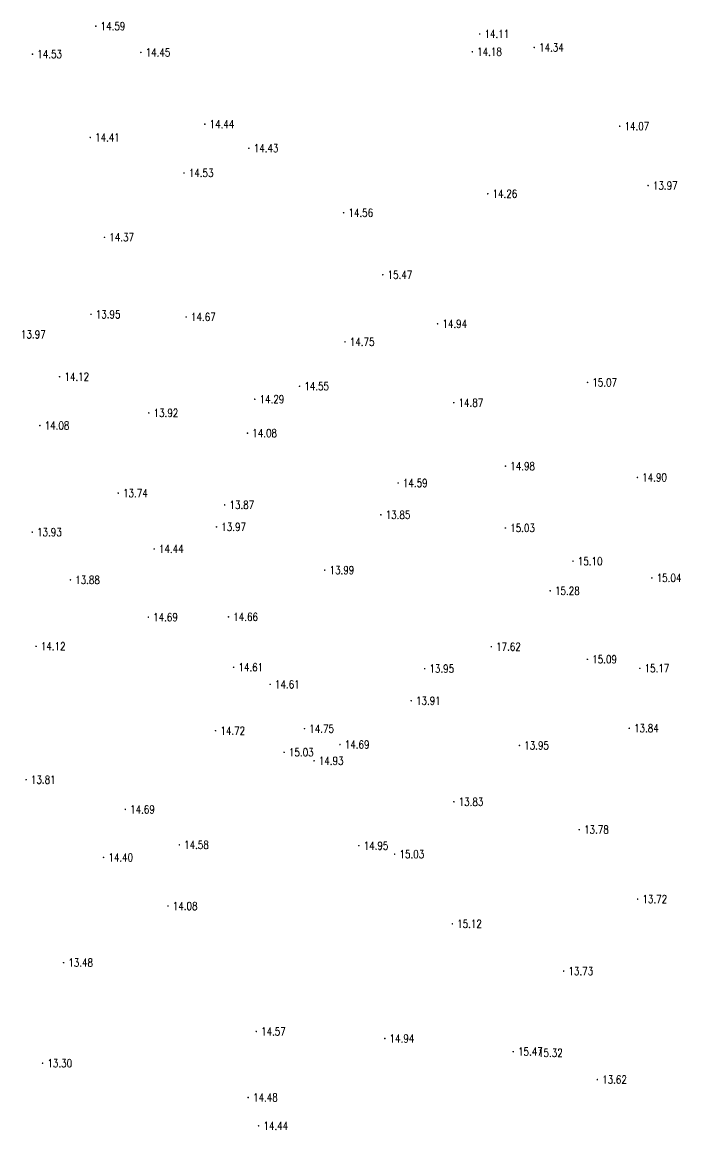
# Model space of a CAD drawing. Extents: x 476861 to 479475, y 2367369 to 2370541.
# Drawn here: x 479116.2 to 479198.4, y 2369924.6 to 2370063 of the extents above; entities that cross this region are included whole.
import ezdxf
from ezdxf.enums import TextEntityAlignment as Align

# ---------------------------------------------------------------- set-up
doc = ezdxf.new("R2010")
doc.units = 0
doc.header["$LTSCALE"] = 0.5
doc.layers.get('0').update_dxf_attribs({"linetype": 'CONTINUOUS'})
doc.layers.add('GCD', color=1, linetype='CONTINUOUS')
doc.styles.add('HZ', font='rs.shx', dxfattribs={"width": 0.8, "bigfont": 'hztxt.shx'})

# ---------------------------------------------------------------- blocks, each defined once
blk = doc.blocks.new('GC200')
at = {"linetype": 'Continuous', "const_width": 0.2, "flags": 128}
blk.add_lwpolyline([(-0.1, 0, 1), (0.1, 0, 1)], format="xyb", close=True, dxfattribs=at)

msp = doc.modelspace()

# ---------------------------------------------------------------- block references
at = {"layer": 'GCD', "linetype": 'Continuous'}
ref = msp.add_blockref('GC200', (479125.363, 2370062.478, 14.589), dxfattribs=dict(at, xscale=0.5, yscale=0.5, zscale=0.5))
ref.add_attrib('height', '14.59', dxfattribs={"linetype": 'Continuous', "height": 1, "style": 'HZ', "width": 0.8}).set_placement((479125.963, 2370062.478, 14.589), align=Align.MIDDLE_LEFT)
ref = msp.add_blockref('GC200', (479173.305, 2370061.504, 14.114), dxfattribs=dict(at, xscale=0.5, yscale=0.5, zscale=0.5))
ref.add_attrib('height', '14.11', dxfattribs={"linetype": 'Continuous', "height": 1, "style": 'HZ', "width": 0.8}).set_placement((479173.905, 2370061.504, 14.114), align=Align.MIDDLE_LEFT)
ref = msp.add_blockref('GC200', (479180.118, 2370059.822, 14.337), dxfattribs=dict(at, xscale=0.5, yscale=0.5, zscale=0.5))
ref.add_attrib('height', '14.34', dxfattribs={"linetype": 'Continuous', "height": 1, "style": 'HZ', "width": 0.8}).set_placement((479180.718, 2370059.822, 14.337), align=Align.MIDDLE_LEFT)
ref = msp.add_blockref('GC200', (479117.451, 2370058.984, 14.53), dxfattribs=dict(at, xscale=0.5, yscale=0.5, zscale=0.5))
ref.add_attrib('height', '14.53', dxfattribs={"linetype": 'Continuous', "height": 1, "style": 'HZ', "width": 0.8}).set_placement((479118.051, 2370058.984, 14.53), align=Align.MIDDLE_LEFT)
ref = msp.add_blockref('GC200', (479130.989, 2370059.198, 14.446), dxfattribs=dict(at, xscale=0.5, yscale=0.5, zscale=0.5))
ref.add_attrib('height', '14.45', dxfattribs={"linetype": 'Continuous', "height": 1, "style": 'HZ', "width": 0.8}).set_placement((479131.589, 2370059.198, 14.446), align=Align.MIDDLE_LEFT)
ref = msp.add_blockref('GC200', (479172.383, 2370059.285, 14.179), dxfattribs=dict(at, xscale=0.5, yscale=0.5, zscale=0.5))
ref.add_attrib('height', '14.18', dxfattribs={"linetype": 'Continuous', "height": 1, "style": 'HZ', "width": 0.8}).set_placement((479172.983, 2370059.285, 14.179), align=Align.MIDDLE_LEFT)
ref = msp.add_blockref('GC200', (479138.974, 2370050.242, 14.442), dxfattribs=dict(at, xscale=0.5, yscale=0.5, zscale=0.5))
ref.add_attrib('height', '14.44', dxfattribs={"linetype": 'Continuous', "height": 1, "style": 'HZ', "width": 0.8}).set_placement((479139.574, 2370050.242, 14.442), align=Align.MIDDLE_LEFT)
ref = msp.add_blockref('GC200', (479190.791, 2370049.977, 14.069), dxfattribs=dict(at, xscale=0.5, yscale=0.5, zscale=0.5))
ref.add_attrib('height', '14.07', dxfattribs={"linetype": 'Continuous', "height": 1, "style": 'HZ', "width": 0.8}).set_placement((479191.391, 2370049.977, 14.069), align=Align.MIDDLE_LEFT)
ref = msp.add_blockref('GC200', (479124.666, 2370048.578, 14.406), dxfattribs=dict(at, xscale=0.5, yscale=0.5, zscale=0.5))
ref.add_attrib('height', '14.41', dxfattribs={"linetype": 'Continuous', "height": 1, "style": 'HZ', "width": 0.8}).set_placement((479125.266, 2370048.578, 14.406), align=Align.MIDDLE_LEFT)
ref = msp.add_blockref('GC200', (479144.482, 2370047.226, 14.426), dxfattribs=dict(at, xscale=0.5, yscale=0.5, zscale=0.5))
ref.add_attrib('height', '14.43', dxfattribs={"linetype": 'Continuous', "height": 1, "style": 'HZ', "width": 0.8}).set_placement((479145.082, 2370047.226, 14.426), align=Align.MIDDLE_LEFT)
ref = msp.add_blockref('GC200', (479136.377, 2370044.14, 14.533), dxfattribs=dict(at, xscale=0.5, yscale=0.5, zscale=0.5))
ref.add_attrib('height', '14.53', dxfattribs={"linetype": 'Continuous', "height": 1, "style": 'HZ', "width": 0.8}).set_placement((479136.977, 2370044.14, 14.533), align=Align.MIDDLE_LEFT)
ref = msp.add_blockref('GC200', (479174.312, 2370041.544, 14.259), dxfattribs=dict(at, xscale=0.5, yscale=0.5, zscale=0.5))
ref.add_attrib('height', '14.26', dxfattribs={"linetype": 'Continuous', "height": 1, "style": 'HZ', "width": 0.8}).set_placement((479174.912, 2370041.544, 14.259), align=Align.MIDDLE_LEFT)
ref = msp.add_blockref('GC200', (479194.335, 2370042.571, 13.97), dxfattribs=dict(at, xscale=0.5, yscale=0.5, zscale=0.5))
ref.add_attrib('height', '13.97', dxfattribs={"linetype": 'Continuous', "height": 1, "style": 'HZ', "width": 0.8}).set_placement((479194.935, 2370042.571, 13.97), align=Align.MIDDLE_LEFT)
ref = msp.add_blockref('GC200', (479156.31, 2370039.176, 14.56), dxfattribs=dict(at, xscale=0.5, yscale=0.5, zscale=0.5))
ref.add_attrib('height', '14.56', dxfattribs={"linetype": 'Continuous', "height": 1, "style": 'HZ', "width": 0.8}).set_placement((479156.91, 2370039.176, 14.56), align=Align.MIDDLE_LEFT)
ref = msp.add_blockref('GC200', (479126.446, 2370036.105, 14.373), dxfattribs=dict(at, xscale=0.5, yscale=0.5, zscale=0.5))
ref.add_attrib('height', '14.37', dxfattribs={"linetype": 'Continuous', "height": 1, "style": 'HZ', "width": 0.8}).set_placement((479127.046, 2370036.105, 14.373), align=Align.MIDDLE_LEFT)
ref = msp.add_blockref('GC200', (479161.205, 2370031.432, 15.466), dxfattribs=dict(at, xscale=0.5, yscale=0.5, zscale=0.5))
ref.add_attrib('height', '15.47', dxfattribs={"linetype": 'Continuous', "height": 1, "style": 'HZ', "width": 0.8}).set_placement((479161.805, 2370031.432, 15.466), align=Align.MIDDLE_LEFT)
ref = msp.add_blockref('GC200', (479124.756, 2370026.482, 13.952), dxfattribs=dict(at, xscale=0.5, yscale=0.5, zscale=0.5))
ref.add_attrib('height', '13.95', dxfattribs={"linetype": 'Continuous', "height": 1, "style": 'HZ', "width": 0.8}).set_placement((479125.356, 2370026.482, 13.952), align=Align.MIDDLE_LEFT)
ref = msp.add_blockref('GC200', (479136.646, 2370026.154, 14.666), dxfattribs=dict(at, xscale=0.5, yscale=0.5, zscale=0.5))
ref.add_attrib('height', '14.67', dxfattribs={"linetype": 'Continuous', "height": 1, "style": 'HZ', "width": 0.8}).set_placement((479137.246, 2370026.154, 14.666), align=Align.MIDDLE_LEFT)
ref = msp.add_blockref('GC200', (479168.048, 2370025.303, 14.941), dxfattribs=dict(at, xscale=0.5, yscale=0.5, zscale=0.5))
ref.add_attrib('height', '14.94', dxfattribs={"linetype": 'Continuous', "height": 1, "style": 'HZ', "width": 0.8}).set_placement((479168.648, 2370025.303, 14.941), align=Align.MIDDLE_LEFT)
ref = msp.add_blockref('GC200', (479115.414, 2370023.985, 13.97), dxfattribs=dict(at, xscale=0.5, yscale=0.5, zscale=0.5))
ref.add_attrib('height', '13.97', dxfattribs={"linetype": 'Continuous', "height": 1, "style": 'HZ', "width": 0.8}).set_placement((479116.014, 2370023.985, 13.97), align=Align.MIDDLE_LEFT)
ref = msp.add_blockref('GC200', (479156.485, 2370023.051, 14.753), dxfattribs=dict(at, xscale=0.5, yscale=0.5, zscale=0.5))
ref.add_attrib('height', '14.75', dxfattribs={"linetype": 'Continuous', "height": 1, "style": 'HZ', "width": 0.8}).set_placement((479157.085, 2370023.051, 14.753), align=Align.MIDDLE_LEFT)
ref = msp.add_blockref('GC200', (479120.838, 2370018.694, 14.116), dxfattribs=dict(at, xscale=0.5, yscale=0.5, zscale=0.5))
ref.add_attrib('height', '14.12', dxfattribs={"linetype": 'Continuous', "height": 1, "style": 'HZ', "width": 0.8}).set_placement((479121.438, 2370018.694, 14.116), align=Align.MIDDLE_LEFT)
ref = msp.add_blockref('GC200', (479186.77, 2370017.983, 15.07), dxfattribs=dict(at, xscale=0.5, yscale=0.5, zscale=0.5))
ref.add_attrib('height', '15.07', dxfattribs={"linetype": 'Continuous', "height": 1, "style": 'HZ', "width": 0.8}).set_placement((479187.37, 2370017.983, 15.07), align=Align.MIDDLE_LEFT)
ref = msp.add_blockref('GC200', (479150.804, 2370017.501, 14.552), dxfattribs=dict(at, xscale=0.5, yscale=0.5, zscale=0.5))
ref.add_attrib('height', '14.55', dxfattribs={"linetype": 'Continuous', "height": 1, "style": 'HZ', "width": 0.8}).set_placement((479151.404, 2370017.501, 14.552), align=Align.MIDDLE_LEFT)
ref = msp.add_blockref('GC200', (479145.215, 2370015.884, 14.286), dxfattribs=dict(at, xscale=0.5, yscale=0.5, zscale=0.5))
ref.add_attrib('height', '14.29', dxfattribs={"linetype": 'Continuous', "height": 1, "style": 'HZ', "width": 0.8}).set_placement((479145.815, 2370015.884, 14.286), align=Align.MIDDLE_LEFT)
ref = msp.add_blockref('GC200', (479170.065, 2370015.449, 14.873), dxfattribs=dict(at, xscale=0.5, yscale=0.5, zscale=0.5))
ref.add_attrib('height', '14.87', dxfattribs={"linetype": 'Continuous', "height": 1, "style": 'HZ', "width": 0.8}).set_placement((479170.665, 2370015.449, 14.873), align=Align.MIDDLE_LEFT)
ref = msp.add_blockref('GC200', (479131.976, 2370014.17, 13.921), dxfattribs=dict(at, xscale=0.5, yscale=0.5, zscale=0.5))
ref.add_attrib('height', '13.92', dxfattribs={"linetype": 'Continuous', "height": 1, "style": 'HZ', "width": 0.8}).set_placement((479132.576, 2370014.17, 13.921), align=Align.MIDDLE_LEFT)
ref = msp.add_blockref('GC200', (479118.373, 2370012.594, 14.078), dxfattribs=dict(at, xscale=0.5, yscale=0.5, zscale=0.5))
ref.add_attrib('height', '14.08', dxfattribs={"linetype": 'Continuous', "height": 1, "style": 'HZ', "width": 0.8}).set_placement((479118.973, 2370012.594, 14.078), align=Align.MIDDLE_LEFT)
ref = msp.add_blockref('GC200', (479144.305, 2370011.65, 14.079), dxfattribs=dict(at, xscale=0.5, yscale=0.5, zscale=0.5))
ref.add_attrib('height', '14.08', dxfattribs={"linetype": 'Continuous', "height": 1, "style": 'HZ', "width": 0.8}).set_placement((479144.905, 2370011.65, 14.079), align=Align.MIDDLE_LEFT)
ref = msp.add_blockref('GC200', (479176.525, 2370007.53, 14.975), dxfattribs=dict(at, xscale=0.5, yscale=0.5, zscale=0.5))
ref.add_attrib('height', '14.98', dxfattribs={"linetype": 'Continuous', "height": 1, "style": 'HZ', "width": 0.8}).set_placement((479177.125, 2370007.53, 14.975), align=Align.MIDDLE_LEFT)
ref = msp.add_blockref('GC200', (479163.117, 2370005.42, 14.585), dxfattribs=dict(at, xscale=0.5, yscale=0.5, zscale=0.5))
ref.add_attrib('height', '14.59', dxfattribs={"linetype": 'Continuous', "height": 1, "style": 'HZ', "width": 0.8}).set_placement((479163.717, 2370005.42, 14.585), align=Align.MIDDLE_LEFT)
ref = msp.add_blockref('GC200', (479193.001, 2370006.116, 14.897), dxfattribs=dict(at, xscale=0.5, yscale=0.5, zscale=0.5))
ref.add_attrib('height', '14.90', dxfattribs={"linetype": 'Continuous', "height": 1, "style": 'HZ', "width": 0.8}).set_placement((479193.601, 2370006.116, 14.897), align=Align.MIDDLE_LEFT)
ref = msp.add_blockref('GC200', (479128.16, 2370004.158, 13.738), dxfattribs=dict(at, xscale=0.5, yscale=0.5, zscale=0.5))
ref.add_attrib('height', '13.74', dxfattribs={"linetype": 'Continuous', "height": 1, "style": 'HZ', "width": 0.8}).set_placement((479128.76, 2370004.158, 13.738), align=Align.MIDDLE_LEFT)
ref = msp.add_blockref('GC200', (479141.451, 2370002.683, 13.872), dxfattribs=dict(at, xscale=0.5, yscale=0.5, zscale=0.5))
ref.add_attrib('height', '13.87', dxfattribs={"linetype": 'Continuous', "height": 1, "style": 'HZ', "width": 0.8}).set_placement((479142.051, 2370002.683, 13.872), align=Align.MIDDLE_LEFT)
ref = msp.add_blockref('GC200', (479160.965, 2370001.447, 13.852), dxfattribs=dict(at, xscale=0.5, yscale=0.5, zscale=0.5))
ref.add_attrib('height', '13.85', dxfattribs={"linetype": 'Continuous', "height": 1, "style": 'HZ', "width": 0.8}).set_placement((479161.565, 2370001.447, 13.852), align=Align.MIDDLE_LEFT)
ref = msp.add_blockref('GC200', (479140.434, 2369999.934, 13.968), dxfattribs=dict(at, xscale=0.5, yscale=0.5, zscale=0.5))
ref.add_attrib('height', '13.97', dxfattribs={"linetype": 'Continuous', "height": 1, "style": 'HZ', "width": 0.8}).set_placement((479141.034, 2369999.934, 13.968), align=Align.MIDDLE_LEFT)
ref = msp.add_blockref('GC200', (479117.425, 2369999.281, 13.928), dxfattribs=dict(at, xscale=0.5, yscale=0.5, zscale=0.5))
ref.add_attrib('height', '13.93', dxfattribs={"linetype": 'Continuous', "height": 1, "style": 'HZ', "width": 0.8}).set_placement((479118.025, 2369999.281, 13.928), align=Align.MIDDLE_LEFT)
ref = msp.add_blockref('GC200', (479176.515, 2369999.8, 15.032), dxfattribs=dict(at, xscale=0.5, yscale=0.5, zscale=0.5))
ref.add_attrib('height', '15.03', dxfattribs={"linetype": 'Continuous', "height": 1, "style": 'HZ', "width": 0.8}).set_placement((479177.115, 2369999.8, 15.032), align=Align.MIDDLE_LEFT)
ref = msp.add_blockref('GC200', (479132.647, 2369997.181, 14.437), dxfattribs=dict(at, xscale=0.5, yscale=0.5, zscale=0.5))
ref.add_attrib('height', '14.44', dxfattribs={"linetype": 'Continuous', "height": 1, "style": 'HZ', "width": 0.8}).set_placement((479133.247, 2369997.181, 14.437), align=Align.MIDDLE_LEFT)
ref = msp.add_blockref('GC200', (479153.95, 2369994.544, 13.989), dxfattribs=dict(at, xscale=0.5, yscale=0.5, zscale=0.5))
ref.add_attrib('height', '13.99', dxfattribs={"linetype": 'Continuous', "height": 1, "style": 'HZ', "width": 0.8}).set_placement((479154.55, 2369994.544, 13.989), align=Align.MIDDLE_LEFT)
ref = msp.add_blockref('GC200', (479184.96, 2369995.654, 15.1), dxfattribs=dict(at, xscale=0.5, yscale=0.5, zscale=0.5))
ref.add_attrib('height', '15.10', dxfattribs={"linetype": 'Continuous', "height": 1, "style": 'HZ', "width": 0.8}).set_placement((479185.56, 2369995.654, 15.1), align=Align.MIDDLE_LEFT)
ref = msp.add_blockref('GC200', (479122.183, 2369993.319, 13.88), dxfattribs=dict(at, xscale=0.5, yscale=0.5, zscale=0.5))
ref.add_attrib('height', '13.88', dxfattribs={"linetype": 'Continuous', "height": 1, "style": 'HZ', "width": 0.8}).set_placement((479122.783, 2369993.319, 13.88), align=Align.MIDDLE_LEFT)
ref = msp.add_blockref('GC200', (479194.809, 2369993.565, 15.038), dxfattribs=dict(at, xscale=0.5, yscale=0.5, zscale=0.5))
ref.add_attrib('height', '15.04', dxfattribs={"linetype": 'Continuous', "height": 1, "style": 'HZ', "width": 0.8}).set_placement((479195.409, 2369993.565, 15.038), align=Align.MIDDLE_LEFT)
ref = msp.add_blockref('GC200', (479182.112, 2369991.955, 15.278), dxfattribs=dict(at, xscale=0.5, yscale=0.5, zscale=0.5))
ref.add_attrib('height', '15.28', dxfattribs={"linetype": 'Continuous', "height": 1, "style": 'HZ', "width": 0.8}).set_placement((479182.712, 2369991.955, 15.278), align=Align.MIDDLE_LEFT)
ref = msp.add_blockref('GC200', (479131.92, 2369988.662, 14.69), dxfattribs=dict(at, xscale=0.5, yscale=0.5, zscale=0.5))
ref.add_attrib('height', '14.69', dxfattribs={"linetype": 'Continuous', "height": 1, "style": 'HZ', "width": 0.8}).set_placement((479132.52, 2369988.662, 14.69), align=Align.MIDDLE_LEFT)
ref = msp.add_blockref('GC200', (479141.928, 2369988.698, 14.658), dxfattribs=dict(at, xscale=0.5, yscale=0.5, zscale=0.5))
ref.add_attrib('height', '14.66', dxfattribs={"linetype": 'Continuous', "height": 1, "style": 'HZ', "width": 0.8}).set_placement((479142.528, 2369988.698, 14.658), align=Align.MIDDLE_LEFT)
ref = msp.add_blockref('GC200', (479117.899, 2369985.023, 14.124), dxfattribs=dict(at, xscale=0.5, yscale=0.5, zscale=0.5))
ref.add_attrib('height', '14.12', dxfattribs={"linetype": 'Continuous', "height": 1, "style": 'HZ', "width": 0.8}).set_placement((479118.499, 2369985.023, 14.124), align=Align.MIDDLE_LEFT)
ref = msp.add_blockref('GC200', (479174.753, 2369984.974, 17.618), dxfattribs=dict(at, xscale=0.5, yscale=0.5, zscale=0.5))
ref.add_attrib('height', '17.62', dxfattribs={"linetype": 'Continuous', "height": 1, "style": 'HZ', "width": 0.8}).set_placement((479175.353, 2369984.974, 17.618), align=Align.MIDDLE_LEFT)
ref = msp.add_blockref('GC200', (479186.757, 2369983.397, 15.094), dxfattribs=dict(at, xscale=0.5, yscale=0.5, zscale=0.5))
ref.add_attrib('height', '15.09', dxfattribs={"linetype": 'Continuous', "height": 1, "style": 'HZ', "width": 0.8}).set_placement((479187.357, 2369983.397, 15.094), align=Align.MIDDLE_LEFT)
ref = msp.add_blockref('GC200', (479142.57, 2369982.404, 14.612), dxfattribs=dict(at, xscale=0.5, yscale=0.5, zscale=0.5))
ref.add_attrib('height', '14.61', dxfattribs={"linetype": 'Continuous', "height": 1, "style": 'HZ', "width": 0.8}).set_placement((479143.17, 2369982.404, 14.612), align=Align.MIDDLE_LEFT)
ref = msp.add_blockref('GC200', (479166.426, 2369982.232, 13.952), dxfattribs=dict(at, xscale=0.5, yscale=0.5, zscale=0.5))
ref.add_attrib('height', '13.95', dxfattribs={"linetype": 'Continuous', "height": 1, "style": 'HZ', "width": 0.8}).set_placement((479167.026, 2369982.232, 13.952), align=Align.MIDDLE_LEFT)
ref = msp.add_blockref('GC200', (479193.302, 2369982.274, 15.172), dxfattribs=dict(at, xscale=0.5, yscale=0.5, zscale=0.5))
ref.add_attrib('height', '15.17', dxfattribs={"linetype": 'Continuous', "height": 1, "style": 'HZ', "width": 0.8}).set_placement((479193.902, 2369982.274, 15.172), align=Align.MIDDLE_LEFT)
ref = msp.add_blockref('GC200', (479147.136, 2369980.272, 14.609), dxfattribs=dict(at, xscale=0.5, yscale=0.5, zscale=0.5))
ref.add_attrib('height', '14.61', dxfattribs={"linetype": 'Continuous', "height": 1, "style": 'HZ', "width": 0.8}).set_placement((479147.736, 2369980.272, 14.609), align=Align.MIDDLE_LEFT)
ref = msp.add_blockref('GC200', (479164.748, 2369978.225, 13.908), dxfattribs=dict(at, xscale=0.5, yscale=0.5, zscale=0.5))
ref.add_attrib('height', '13.91', dxfattribs={"linetype": 'Continuous', "height": 1, "style": 'HZ', "width": 0.8}).set_placement((479165.348, 2369978.225, 13.908), align=Align.MIDDLE_LEFT)
ref = msp.add_blockref('GC200', (479140.317, 2369974.483, 14.717), dxfattribs=dict(at, xscale=0.5, yscale=0.5, zscale=0.5))
ref.add_attrib('height', '14.72', dxfattribs={"linetype": 'Continuous', "height": 1, "style": 'HZ', "width": 0.8}).set_placement((479140.917, 2369974.483, 14.717), align=Align.MIDDLE_LEFT)
ref = msp.add_blockref('GC200', (479151.423, 2369974.733, 14.751), dxfattribs=dict(at, xscale=0.5, yscale=0.5, zscale=0.5))
ref.add_attrib('height', '14.75', dxfattribs={"linetype": 'Continuous', "height": 1, "style": 'HZ', "width": 0.8}).set_placement((479152.023, 2369974.733, 14.751), align=Align.MIDDLE_LEFT)
ref = msp.add_blockref('GC200', (479191.983, 2369974.785, 13.838), dxfattribs=dict(at, xscale=0.5, yscale=0.5, zscale=0.5))
ref.add_attrib('height', '13.84', dxfattribs={"linetype": 'Continuous', "height": 1, "style": 'HZ', "width": 0.8}).set_placement((479192.583, 2369974.785, 13.838), align=Align.MIDDLE_LEFT)
ref = msp.add_blockref('GC200', (479155.854, 2369972.753, 14.69), dxfattribs=dict(at, xscale=0.5, yscale=0.5, zscale=0.5))
ref.add_attrib('height', '14.69', dxfattribs={"linetype": 'Continuous', "height": 1, "style": 'HZ', "width": 0.8}).set_placement((479156.454, 2369972.753, 14.69), align=Align.MIDDLE_LEFT)
ref = msp.add_blockref('GC200', (479178.269, 2369972.64, 13.945), dxfattribs=dict(at, xscale=0.5, yscale=0.5, zscale=0.5))
ref.add_attrib('height', '13.95', dxfattribs={"linetype": 'Continuous', "height": 1, "style": 'HZ', "width": 0.8}).set_placement((479178.869, 2369972.64, 13.945), align=Align.MIDDLE_LEFT)
ref = msp.add_blockref('GC200', (479148.881, 2369971.784, 15.027), dxfattribs=dict(at, xscale=0.5, yscale=0.5, zscale=0.5))
ref.add_attrib('height', '15.03', dxfattribs={"linetype": 'Continuous', "height": 1, "style": 'HZ', "width": 0.8}).set_placement((479149.481, 2369971.784, 15.027), align=Align.MIDDLE_LEFT)
ref = msp.add_blockref('GC200', (479152.615, 2369970.727, 14.93), dxfattribs=dict(at, xscale=0.5, yscale=0.5, zscale=0.5))
ref.add_attrib('height', '14.93', dxfattribs={"linetype": 'Continuous', "height": 1, "style": 'HZ', "width": 0.8}).set_placement((479153.215, 2369970.727, 14.93), align=Align.MIDDLE_LEFT)
ref = msp.add_blockref('GC200', (479116.655, 2369968.363, 13.806), dxfattribs=dict(at, xscale=0.5, yscale=0.5, zscale=0.5))
ref.add_attrib('height', '13.81', dxfattribs={"linetype": 'Continuous', "height": 1, "style": 'HZ', "width": 0.8}).set_placement((479117.255, 2369968.363, 13.806), align=Align.MIDDLE_LEFT)
ref = msp.add_blockref('GC200', (479170.082, 2369965.603, 13.83), dxfattribs=dict(at, xscale=0.5, yscale=0.5, zscale=0.5))
ref.add_attrib('height', '13.83', dxfattribs={"linetype": 'Continuous', "height": 1, "style": 'HZ', "width": 0.8}).set_placement((479170.682, 2369965.603, 13.83), align=Align.MIDDLE_LEFT)
ref = msp.add_blockref('GC200', (479129.044, 2369964.655, 14.692), dxfattribs=dict(at, xscale=0.5, yscale=0.5, zscale=0.5))
ref.add_attrib('height', '14.69', dxfattribs={"linetype": 'Continuous', "height": 1, "style": 'HZ', "width": 0.8}).set_placement((479129.644, 2369964.655, 14.692), align=Align.MIDDLE_LEFT)
ref = msp.add_blockref('GC200', (479185.74, 2369962.123, 13.78), dxfattribs=dict(at, xscale=0.5, yscale=0.5, zscale=0.5))
ref.add_attrib('height', '13.78', dxfattribs={"linetype": 'Continuous', "height": 1, "style": 'HZ', "width": 0.8}).set_placement((479186.34, 2369962.123, 13.78), align=Align.MIDDLE_LEFT)
ref = msp.add_blockref('GC200', (479135.789, 2369960.229, 14.578), dxfattribs=dict(at, xscale=0.5, yscale=0.5, zscale=0.5))
ref.add_attrib('height', '14.58', dxfattribs={"linetype": 'Continuous', "height": 1, "style": 'HZ', "width": 0.8}).set_placement((479136.389, 2369960.229, 14.578), align=Align.MIDDLE_LEFT)
ref = msp.add_blockref('GC200', (479158.212, 2369960.123, 14.948), dxfattribs=dict(at, xscale=0.5, yscale=0.5, zscale=0.5))
ref.add_attrib('height', '14.95', dxfattribs={"linetype": 'Continuous', "height": 1, "style": 'HZ', "width": 0.8}).set_placement((479158.812, 2369960.123, 14.948), align=Align.MIDDLE_LEFT)
ref = msp.add_blockref('GC200', (479126.329, 2369958.659, 14.397), dxfattribs=dict(at, xscale=0.5, yscale=0.5, zscale=0.5))
ref.add_attrib('height', '14.40', dxfattribs={"linetype": 'Continuous', "height": 1, "style": 'HZ', "width": 0.8}).set_placement((479126.929, 2369958.659, 14.397), align=Align.MIDDLE_LEFT)
ref = msp.add_blockref('GC200', (479162.686, 2369959.062, 15.029), dxfattribs=dict(at, xscale=0.5, yscale=0.5, zscale=0.5))
ref.add_attrib('height', '15.03', dxfattribs={"linetype": 'Continuous', "height": 1, "style": 'HZ', "width": 0.8}).set_placement((479163.286, 2369959.062, 15.029), align=Align.MIDDLE_LEFT)
ref = msp.add_blockref('GC200', (479193.03, 2369953.45, 13.72), dxfattribs=dict(at, xscale=0.5, yscale=0.5, zscale=0.5))
ref.add_attrib('height', '13.72', dxfattribs={"linetype": 'Continuous', "height": 1, "style": 'HZ', "width": 0.8}).set_placement((479193.63, 2369953.45, 13.72), align=Align.MIDDLE_LEFT)
ref = msp.add_blockref('GC200', (479134.374, 2369952.588, 14.082), dxfattribs=dict(at, xscale=0.5, yscale=0.5, zscale=0.5))
ref.add_attrib('height', '14.08', dxfattribs={"linetype": 'Continuous', "height": 1, "style": 'HZ', "width": 0.8}).set_placement((479134.974, 2369952.588, 14.082), align=Align.MIDDLE_LEFT)
ref = msp.add_blockref('GC200', (479169.888, 2369950.365, 15.123), dxfattribs=dict(at, xscale=0.5, yscale=0.5, zscale=0.5))
ref.add_attrib('height', '15.12', dxfattribs={"linetype": 'Continuous', "height": 1, "style": 'HZ', "width": 0.8}).set_placement((479170.488, 2369950.365, 15.123), align=Align.MIDDLE_LEFT)
ref = msp.add_blockref('GC200', (479121.331, 2369945.512, 13.48), dxfattribs=dict(at, xscale=0.5, yscale=0.5, zscale=0.5))
ref.add_attrib('height', '13.48', dxfattribs={"linetype": 'Continuous', "height": 1, "style": 'HZ', "width": 0.8}).set_placement((479121.931, 2369945.512, 13.48), align=Align.MIDDLE_LEFT)
ref = msp.add_blockref('GC200', (479183.788, 2369944.459, 13.73), dxfattribs=dict(at, xscale=0.5, yscale=0.5, zscale=0.5))
ref.add_attrib('height', '13.73', dxfattribs={"linetype": 'Continuous', "height": 1, "style": 'HZ', "width": 0.8}).set_placement((479184.388, 2369944.459, 13.73), align=Align.MIDDLE_LEFT)
ref = msp.add_blockref('GC200', (479145.401, 2369936.923, 14.57), dxfattribs=dict(at, xscale=0.5, yscale=0.5, zscale=0.5))
ref.add_attrib('height', '14.57', dxfattribs={"linetype": 'Continuous', "height": 1, "style": 'HZ', "width": 0.8}).set_placement((479146.001, 2369936.923, 14.57), align=Align.MIDDLE_LEFT)
ref = msp.add_blockref('GC200', (479161.453, 2369936.038, 14.944), dxfattribs=dict(at, xscale=0.5, yscale=0.5, zscale=0.5))
ref.add_attrib('height', '14.94', dxfattribs={"linetype": 'Continuous', "height": 1, "style": 'HZ', "width": 0.8}).set_placement((479162.053, 2369936.038, 14.944), align=Align.MIDDLE_LEFT)
ref = msp.add_blockref('GC200', (479177.496, 2369934.399, 15.471), dxfattribs=dict(at, xscale=0.5, yscale=0.5, zscale=0.5))
ref.add_attrib('height', '15.47', dxfattribs={"linetype": 'Continuous', "height": 1, "style": 'HZ', "width": 0.8}).set_placement((479178.096, 2369934.399, 15.471), align=Align.MIDDLE_LEFT)
ref = msp.add_blockref('GC200', (479179.99, 2369934.242, 15.32), dxfattribs=dict(at, xscale=0.5, yscale=0.5, zscale=0.5))
ref.add_attrib('height', '15.32', dxfattribs={"linetype": 'Continuous', "height": 1, "style": 'HZ', "width": 0.8}).set_placement((479180.59, 2369934.242, 15.32), align=Align.MIDDLE_LEFT)
ref = msp.add_blockref('GC200', (479118.714, 2369932.952, 13.299), dxfattribs=dict(at, xscale=0.5, yscale=0.5, zscale=0.5))
ref.add_attrib('height', '13.30', dxfattribs={"linetype": 'Continuous', "height": 1, "style": 'HZ', "width": 0.8}).set_placement((479119.314, 2369932.952, 13.299), align=Align.MIDDLE_LEFT)
ref = msp.add_blockref('GC200', (479188, 2369930.906, 13.62), dxfattribs=dict(at, xscale=0.5, yscale=0.5, zscale=0.5))
ref.add_attrib('height', '13.62', dxfattribs={"linetype": 'Continuous', "height": 1, "style": 'HZ', "width": 0.8}).set_placement((479188.6, 2369930.906, 13.62), align=Align.MIDDLE_LEFT)
ref = msp.add_blockref('GC200', (479144.395, 2369928.671, 14.477), dxfattribs=dict(at, xscale=0.5, yscale=0.5, zscale=0.5))
ref.add_attrib('height', '14.48', dxfattribs={"linetype": 'Continuous', "height": 1, "style": 'HZ', "width": 0.8}).set_placement((479144.995, 2369928.671, 14.477), align=Align.MIDDLE_LEFT)
ref = msp.add_blockref('GC200', (479145.695, 2369925.131, 14.435), dxfattribs=dict(at, xscale=0.5, yscale=0.5, zscale=0.5))
ref.add_attrib('height', '14.44', dxfattribs={"linetype": 'Continuous', "height": 1, "style": 'HZ', "width": 0.8}).set_placement((479146.295, 2369925.131, 14.435), align=Align.MIDDLE_LEFT)

doc.saveas('drawing.dxf')
